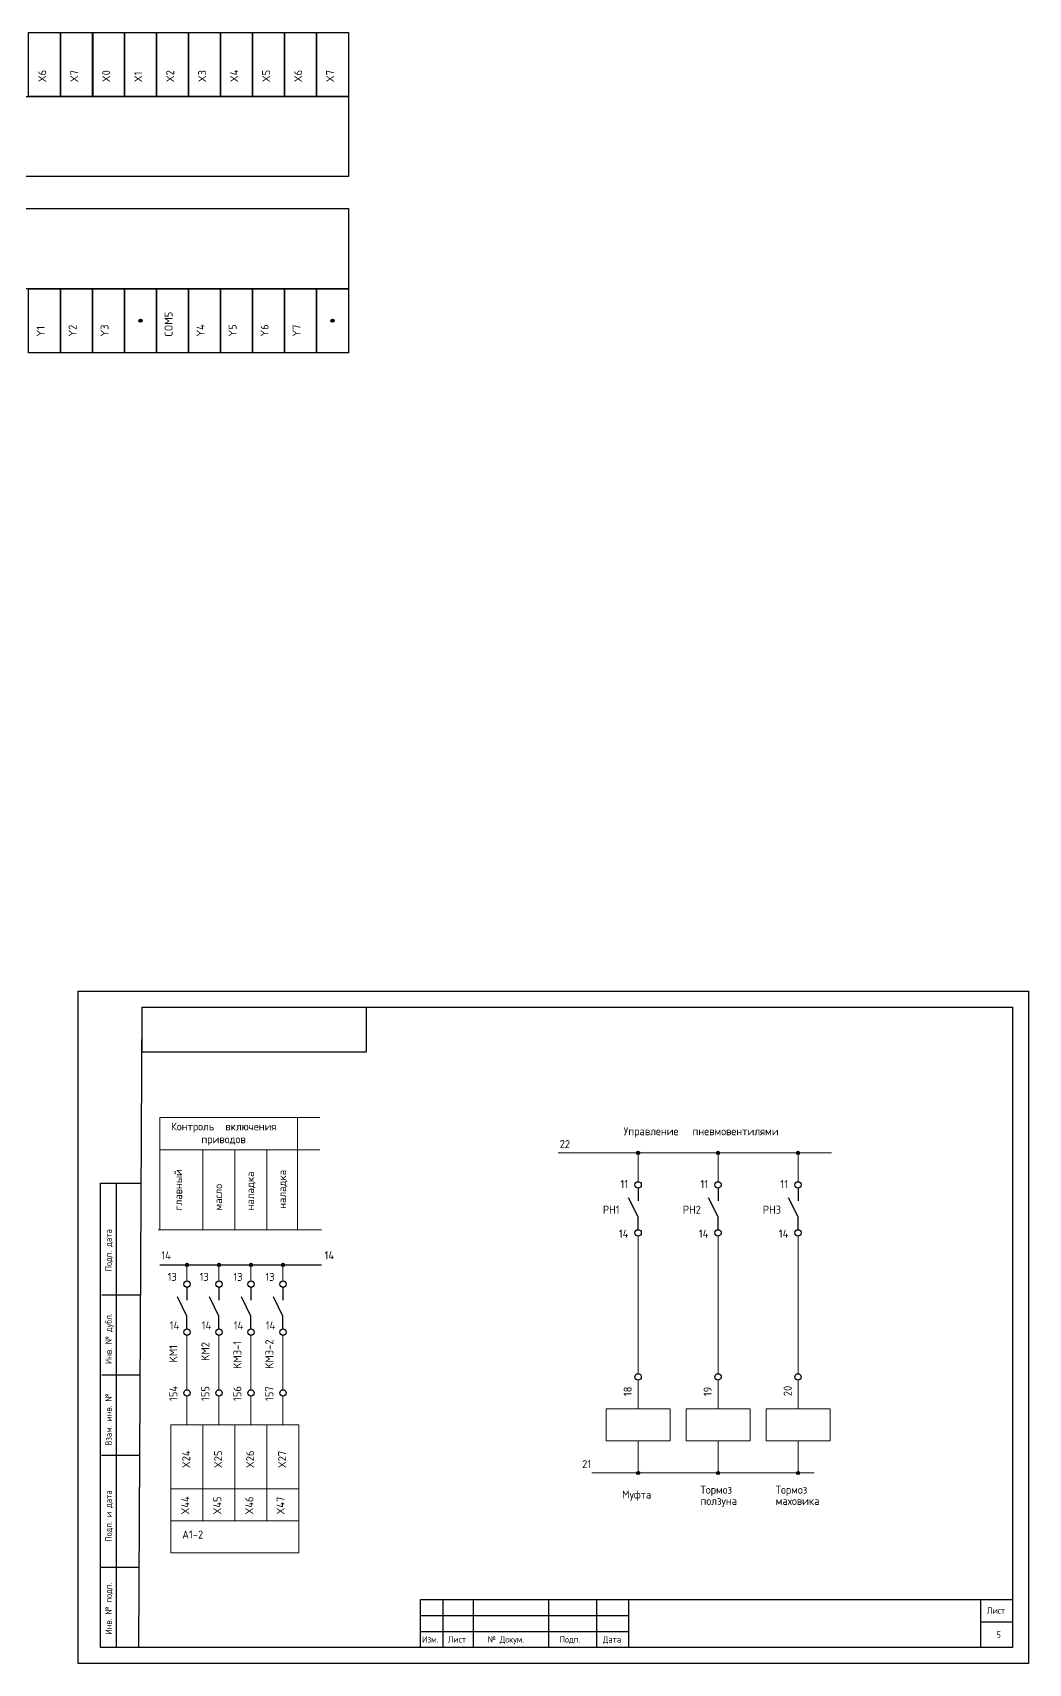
# Model space of a CAD drawing. Extents: x 1674 to 4134, y 3039 to 4124.
# Drawn here: x 2962 to 3273, y 3614 to 4124 of the extents above; entities that cross this region are included whole.
import ezdxf

# ---------------------------------------------------------------- set-up
doc = ezdxf.new("R2010")
doc.units = 0
doc.layers.get('0').update_dxf_attribs({"linetype": 'CONTINUOUS'})
doc.layers.add('Аппаратура', color=7, linetype='CONTINUOUS', lineweight=20)
doc.layers.add('Рамки', color=7, linetype='CONTINUOUS', lineweight=25)
doc.styles.get("Standard").update_dxf_attribs({"font": 'Standard'})

msp = doc.modelspace()

# ---------------------------------------------------------------- hatches: boundary and pattern name
h = msp.add_hatch(color=256)
edge = h.paths.add_edge_path(flags=0)
edge.add_arc((2995.5, 4034), 0.5, 0, 180)
edge.add_arc((2995.5, 4034), 0.5, 180, 0)
h = msp.add_hatch(color=256)
edge = h.paths.add_edge_path(flags=0)
edge.add_arc((3055.5, 4034), 0.5, 0, 180)
edge.add_arc((3055.5, 4034), 0.5, 180, 0)
h = msp.add_hatch(color=256)
edge = h.paths.add_edge_path(flags=0)
edge.add_arc((3151, 3774), 0.5, 0, 180)
edge.add_arc((3151, 3774), 0.5, 180, 0)
h = msp.add_hatch(color=256)
edge = h.paths.add_edge_path(flags=0)
edge.add_arc((3176, 3774), 0.5, 0, 180)
edge.add_arc((3176, 3774), 0.5, 180, 0)
h = msp.add_hatch(color=256)
edge = h.paths.add_edge_path(flags=0)
edge.add_arc((3201, 3774), 0.5, 0, 180)
edge.add_arc((3201, 3774), 0.5, 180, 0)
h = msp.add_hatch(color=256)
edge = h.paths.add_edge_path(flags=0)
edge.add_arc((3010, 3739), 0.5, 0, 180)
edge.add_arc((3010, 3739), 0.5, 180, 0)
h = msp.add_hatch(color=256)
edge = h.paths.add_edge_path(flags=0)
edge.add_arc((3020, 3739), 0.5, 0, 180)
edge.add_arc((3020, 3739), 0.5, 180, 0)
h = msp.add_hatch(color=256)
edge = h.paths.add_edge_path(flags=0)
edge.add_arc((3030, 3739), 0.5, 0, 180)
edge.add_arc((3030, 3739), 0.5, 180, 0)
h = msp.add_hatch(color=256)
edge = h.paths.add_edge_path(flags=0)
edge.add_arc((3040, 3739), 0.5, 0, 180)
edge.add_arc((3040, 3739), 0.5, 180, 0)
h = msp.add_hatch(color=256)
edge = h.paths.add_edge_path(flags=0)
edge.add_arc((3151, 3674), 0.5, 0, 180)
edge.add_arc((3151, 3674), 0.5, 180, 0)
h = msp.add_hatch(color=256)
edge = h.paths.add_edge_path(flags=0)
edge.add_arc((3176, 3674), 0.5, 0, 180)
edge.add_arc((3176, 3674), 0.5, 180, 0)
h = msp.add_hatch(color=256)
edge = h.paths.add_edge_path(flags=0)
edge.add_arc((3201, 3674), 0.5, 0, 180)
edge.add_arc((3201, 3674), 0.5, 180, 0)

# ---------------------------------------------------------------- linework, layer by layer
at = {"lineweight": 40}
msp.add_line((2980.5, 4124), (2980.5, 4104), dxfattribs=at)
for p, q in [((3151, 3763), (3151, 3759)), ((3176, 3763), (3176, 3759)), ((3201, 3763), (3201, 3759)), ((3151, 3754), (3148, 3760)), ((3176, 3754), (3173, 3760)), ((3201, 3754), (3198, 3760)), ((3151, 3750), (3151, 3754)), ((3176, 3750), (3176, 3754)), ((3201, 3750), (3201, 3754)), ((3001.5, 3739), (3052, 3739)), ((3010, 3732), (3010, 3728)), ((3020, 3732), (3020, 3728)), ((3030, 3732), (3030, 3728)), ((3040, 3732), (3040, 3728)), ((3010, 3723), (3007, 3729)), ((3020, 3723), (3017, 3729)), ((3030, 3723), (3027, 3729)), ((3040, 3723), (3037, 3729)), ((3010, 3719), (3010, 3723)), ((3020, 3719), (3020, 3723)), ((3030, 3719), (3030, 3723)), ((3040, 3719), (3040, 3723))]:
    msp.add_line(p, q)
for points in [[(2960.5, 4124), (2970.5, 4124), (2970.5, 4104), (2960.5, 4104)], [(2970.5, 4124), (2980.5, 4124), (2980.5, 4104), (2970.5, 4104)], [(2980.5, 4124), (2990.5, 4124), (2990.5, 4104), (2980.5, 4104)], [(2990.5, 4124), (3000.5, 4124), (3000.5, 4104), (2990.5, 4104)], [(3000.5, 4124), (3010.5, 4124), (3010.5, 4104), (3000.5, 4104)], [(3010.5, 4124), (3020.5, 4124), (3020.5, 4104), (3010.5, 4104)], [(3020.5, 4124), (3030.5, 4124), (3030.5, 4104), (3020.5, 4104)], [(3030.5, 4124), (3040.5, 4124), (3040.5, 4104), (3030.5, 4104)], [(3040.5, 4124), (3050.5, 4124), (3050.5, 4104), (3040.5, 4104)], [(3050.5, 4124), (3060.5, 4124), (3060.5, 4104), (3050.5, 4104)], [(2760.5, 4104), (3060.5, 4104), (3060.5, 4079), (2760.5, 4079)], [(3060.5, 4044), (2760.5, 4044), (2760.5, 4069), (3060.5, 4069)], [(2970.5, 4024), (2960.5, 4024), (2960.5, 4044), (2970.5, 4044)], [(2980.5, 4024), (2970.5, 4024), (2970.5, 4044), (2980.5, 4044)], [(2990.5, 4024), (2980.5, 4024), (2980.5, 4044), (2990.5, 4044)], [(3000.5, 4024), (2990.5, 4024), (2990.5, 4044), (3000.5, 4044)], [(3010.5, 4024), (3000.5, 4024), (3000.5, 4044), (3010.5, 4044)], [(3020.5, 4024), (3010.5, 4024), (3010.5, 4044), (3020.5, 4044)], [(3030.5, 4024), (3020.5, 4024), (3020.5, 4044), (3030.5, 4044)], [(3040.5, 4024), (3030.5, 4024), (3030.5, 4044), (3040.5, 4044)], [(3050.5, 4024), (3040.5, 4024), (3040.5, 4044), (3050.5, 4044)], [(3060.5, 4024), (3050.5, 4024), (3050.5, 4044), (3060.5, 4044)]]:
    msp.add_lwpolyline(points, close=True)
for centre, radius in [((2995.5, 4034), 0.5), ((3055.5, 4034), 0.5), ((3151, 3774), 0.5), ((3176, 3774), 0.5), ((3201, 3774), 0.5), ((3151, 3764), 1), ((3176, 3764), 1), ((3201, 3764), 1), ((3151, 3749), 1), ((3176, 3749), 1), ((3201, 3749), 1), ((3010, 3739), 0.5), ((3020, 3739), 0.5), ((3030, 3739), 0.5), ((3040, 3739), 0.5), ((3010, 3733), 1), ((3020, 3733), 1), ((3030, 3733), 1), ((3040, 3733), 1), ((3010, 3718), 1), ((3020, 3718), 1), ((3030, 3718), 1), ((3040, 3718), 1), ((3151, 3704), 1), ((3176, 3704), 1), ((3201, 3704), 1), ((3010, 3699), 1), ((3020, 3699), 1), ((3030, 3699), 1), ((3040, 3699), 1), ((3151, 3674), 0.5), ((3176, 3674), 0.5), ((3201, 3674), 0.5)]:
    msp.add_circle(centre, radius)
at = {"layer": 'Аппаратура'}
for p, q in [((3001.5, 3785), (3001.5, 3750)), ((3001.5, 3785), (3051.5, 3785)), ((3044.5, 3750), (3044.5, 3785)), ((3001.5, 3775), (3051.5, 3775)), ((3015, 3750), (3015, 3775)), ((3025, 3750), (3025, 3775)), ((3035, 3750), (3035, 3775)), ((3126, 3774), (3211.5, 3774)), ((3151, 3765), (3151, 3774)), ((3176, 3765), (3176, 3774)), ((3201, 3765), (3201, 3774)), ((3001, 3750), (3052, 3750)), ((3151, 3705), (3151, 3748)), ((3176, 3705), (3176, 3748)), ((3201, 3705), (3201, 3748)), ((3010, 3734), (3010, 3738.5)), ((3020, 3734), (3020, 3738.5)), ((3030, 3734), (3030, 3738.5)), ((3040, 3734), (3040, 3738.5)), ((3010, 3717), (3010, 3700)), ((3020, 3717), (3020, 3700)), ((3030, 3717), (3030, 3700)), ((3040, 3717), (3040, 3700)), ((3151, 3694), (3151, 3703)), ((3176, 3694), (3176, 3703)), ((3201, 3694), (3201, 3703)), ((3010, 3689), (3010, 3698)), ((3020, 3689), (3020, 3698)), ((3030, 3689), (3030, 3698)), ((3040, 3689), (3040, 3698)), ((3151, 3684), (3151, 3674)), ((3176, 3684), (3176, 3674)), ((3201, 3684), (3201, 3674)), ((3136.5, 3674), (3206, 3674))]:
    msp.add_line(p, q, dxfattribs=at)
for points in [[(3141, 3694), (3161, 3694), (3161, 3684), (3141, 3684)], [(3166, 3694), (3186, 3694), (3186, 3684), (3166, 3684)], [(3191, 3694), (3211, 3694), (3211, 3684), (3191, 3684)], [(3005, 3669), (3015, 3669), (3015, 3689), (3005, 3689)], [(3015, 3669), (3025, 3669), (3025, 3689), (3015, 3689)], [(3025, 3669), (3035, 3669), (3035, 3689), (3025, 3689)], [(3035, 3669), (3045, 3669), (3045, 3689), (3035, 3689)], [(3005, 3669), (3045, 3669), (3045, 3649), (3005, 3649)], [(3005, 3659), (3015, 3659), (3015, 3669), (3005, 3669)], [(3015, 3659), (3025, 3659), (3025, 3669), (3015, 3669)], [(3025, 3659), (3035, 3659), (3035, 3669), (3025, 3669)], [(3035, 3659), (3045, 3659), (3045, 3669), (3035, 3669)]]:
    msp.add_lwpolyline(points, close=True, dxfattribs=at)
at = {"layer": 'Рамки'}
for p, q in [((2995, 3619.5), (2996, 3819.5)), ((2996, 3819.5), (3268, 3819.5)), ((3268, 3819.5), (3268, 3619.5)), ((2983, 3764.5), (2995.72, 3764.5)), ((2983, 3619.5), (2983, 3764.5)), ((2988, 3619.5), (2988, 3764.5)), ((2995.42, 3729.5), (2983.42, 3729.5)), ((2995.42, 3704.5), (2983.42, 3704.5)), ((2995.3, 3679.5), (2983.3, 3679.5)), ((2995.12, 3644.5), (2983.12, 3644.5)), ((2995.12, 3644.5), (2983.12, 3644.5)), ((2995.12, 3644.5), (2983.12, 3644.5)), ((3090, 3634.5), (3090, 3619.5)), ((3099.5, 3634.5), (3099.5, 3619.5)), ((3123, 3634.5), (3123, 3619.5)), ((3138, 3634.5), (3138, 3619.5)), ((3258, 3634.5), (3258, 3619.5)), ((3083, 3629.5), (3148, 3629.5)), ((3083, 3624.5), (3148, 3624.5)), ((3258, 3627.5), (3268, 3627.5)), ((2995, 3619.5), (2983, 3619.5)), ((3268, 3619.5), (2995, 3619.5))]:
    msp.add_line(p, q, dxfattribs=at)
for points in [[(2976, 3824.5), (3273, 3824.5), (3273, 3614.5), (2976, 3614.5)], [(2996, 3819.5), (3066, 3819.5), (3066, 3805.5), (2996, 3805.5)], [(3083, 3619.5), (3083, 3634.5), (3268, 3634.5), (3268, 3619.5)], [(3083, 3634.5), (3148, 3634.5), (3148, 3619.5), (3083, 3619.5)]]:
    msp.add_lwpolyline(points, close=True, dxfattribs=at)

# ---------------------------------------------------------------- texts
for s, p in [('X6', (2966, 4108.5)), ('X7', (2976, 4108.5)), ('X0', (2986, 4108.5)), ('X2', (3006, 4108.5)), ('X3', (3016, 4108.5)), ('X4', (3026, 4108.5)), ('X5', (3036, 4108.5)), ('X6', (3046, 4108.5)), ('X7', (3056, 4108.5)), ('X1', (2996, 4108.5)), ('COM5', (3005.5, 4029)), ('Y1', (2965.5, 4029)), ('Y2', (2975.5, 4029)), ('Y3', (2985.5, 4029)), ('Y4', (3015.5, 4029)), ('Y5', (3025.5, 4029)), ('Y6', (3035.5, 4029)), ('Y7', (3045.5, 4029)), ('главный', (3008.5, 3756)), ('наладка', (3031, 3756)), ('наладка', (3041, 3756.5)), ('масло', (3021, 3756)), ('KM2', (3017, 3709)), ('KM3-1', (3027, 3706.5)), ('KM3-2', (3037, 3706.5)), ('KM1', (3007, 3708.5)), ('154', (3007, 3696.5)), ('155', (3017, 3696.5)), ('156', (3027, 3696.5)), ('157', (3037, 3696.5)), ('18', (3149, 3698)), ('19', (3174, 3698)), ('20', (3199, 3698)), ('X24', (3011, 3675.5)), ('X25', (3021, 3675.5)), ('X26', (3031, 3675.5)), ('X27', (3041, 3675.5)), ('X44', (3010.75, 3661)), ('X45', (3020.75, 3661)), ('X46', (3030.75, 3661)), ('X47', (3040.5, 3661))]:
    msp.add_text(s, height=2.5, rotation=90).set_placement(p)
for s, p in [('Контроль', (3005, 3781)), ('включения', (3022, 3781)), ('Управление', (3146.5, 3779.5)), ('пневмовентилями', (3168, 3779.5)), ('приводов', (3014.5, 3777)), ('22', (3126.5, 3775.5)), ('11', (3145.5, 3763)), ('11', (3170.5, 3763)), ('11', (3195.5, 3763)), ('PH1', (3140, 3755)), ('PH2', (3165, 3755)), ('PH3', (3190, 3755)), ('14', (3145, 3747.5)), ('14', (3170, 3747.5)), ('14', (3195, 3747.5)), ('14', (3002, 3740.75)), ('14', (3053, 3740.75)), ('13', (3003.97, 3734.01)), ('13', (3013.97, 3734.01)), ('13', (3024.51, 3734)), ('13', (3034.51, 3734)), ('14', (3004.62, 3718.88)), ('14', (3014.62, 3718.88)), ('14', (3024.62, 3718.88)), ('14', (3034.62, 3718.88)), ('21', (3133.5, 3675.5)), ('Муфта', (3146, 3666)), ('Тормоз', (3170.5, 3667.5)), ('Тормоз', (3194, 3667.5)), ('ползуна', (3170.5, 3664)), ('маховика', (3194, 3664)), ('A1-2', (3008.5, 3653.5))]:
    msp.add_text(s, height=2.5).set_placement(p)
for s, p in [('Подп. дата', (2986.5, 3737)), ('Инв. № дубл.', (2986.5, 3708)), ('Взам. инв. №', (2986.5, 3682.5)), ('Подп. и дата', (2986.5, 3652.5)), ('Инв. № подп.', (2986.5, 3623.5))]:
    msp.add_text(s, height=2, rotation=90, dxfattribs=at).set_placement(p)
for s, p in [('Лист', (3260, 3630)), ('Изм.', (3083.5, 3621)), ('Лист', (3091.5, 3621)), ('№ Докум.', (3104, 3621)), ('Подп.', (3126.5, 3621)), ('Дата', (3140, 3621)), ('5', (3263, 3622.5))]:
    msp.add_text(s, height=2, dxfattribs=at).set_placement(p)

doc.saveas('drawing.dxf')
